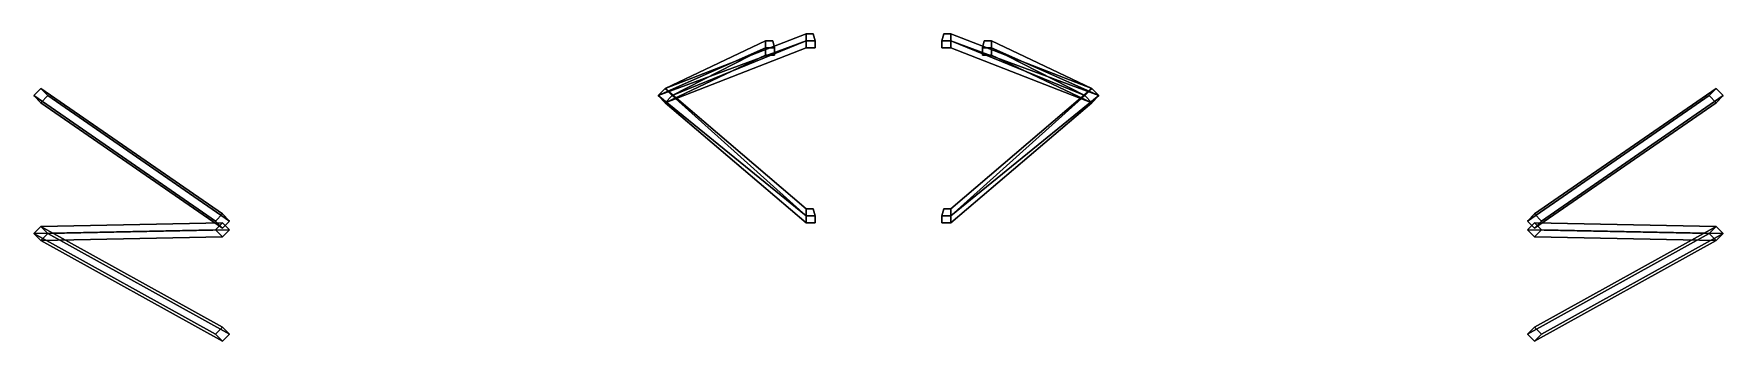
# Model space of a CAD drawing. Extents: x -4.79 to 4.79, y 1.1 to 2.84.
import ezdxf

# ---------------------------------------------------------------- set-up
doc = ezdxf.new("R2010")
doc.units = 0
doc.layers.add('SUPPORTS', color=3, linetype='CONTINUOUS')

msp = doc.modelspace()

# ---------------------------------------------------------------- linework, layer by layer
at = {"layer": 'SUPPORTS'}
for points in [[(-0.41, 2.84, 0.45), (-0.41, 2.8, 0.41), (-1.25, 2.49, 1.1), (-1.21, 2.53, 1.1)], [(-0.64, 2.8, 0.02), (-0.64, 2.76, -0.02), (-1.25, 2.49, 1.1), (-1.21, 2.53, 1.1)], [(-0.41, 2.8, 0.41), (-0.41, 2.76, 0.45), (-1.21, 2.45, 1.1), (-1.25, 2.49, 1.1)], [(-0.41, 2.8, 0.49), (-0.41, 2.84, 0.45), (-1.21, 2.53, 1.1), (-1.17, 2.49, 1.1)], [(-0.64, 2.76, 0.06), (-0.64, 2.8, 0.02), (-1.21, 2.53, 1.1), (-1.17, 2.49, 1.1)], [(-0.41, 2.76, 0.45), (-0.41, 2.8, 0.49), (-1.17, 2.49, 1.1), (-1.21, 2.45, 1.1)], [(-0.64, 2.76, -0.02), (-0.64, 2.8, 0.02), (-0.6, 2.8, 0.02), (-0.59, 2.76, -0.02)], [(-0.64, 2.8, 0.02), (-0.64, 2.76, 0.06), (-0.59, 2.76, 0.06), (-0.6, 2.8, 0.02)], [(-0.41, 2.8, 0.41), (-0.41, 2.84, 0.45), (-0.37, 2.84, 0.45), (-0.36, 2.8, 0.41)], [(-0.41, 2.84, 0.45), (-0.41, 2.8, 0.49), (-0.36, 2.8, 0.49), (-0.37, 2.84, 0.45)], [(-0.41, 2.8, 0.49), (-0.41, 2.76, 0.45), (-0.36, 2.76, 0.45), (-0.36, 2.8, 0.49)], [(-0.41, 2.76, 0.45), (-0.41, 2.8, 0.41), (-0.36, 2.8, 0.41), (-0.36, 2.76, 0.45)], [(0.41, 2.8, 0.49), (0.41, 2.84, 0.45), (0.37, 2.84, 0.45), (0.36, 2.8, 0.49)], [(0.41, 2.84, 0.45), (0.41, 2.8, 0.41), (0.36, 2.8, 0.41), (0.37, 2.84, 0.45)], [(0.41, 2.8, 0.41), (0.41, 2.76, 0.45), (0.36, 2.76, 0.45), (0.36, 2.8, 0.41)], [(0.41, 2.76, 0.45), (0.41, 2.8, 0.49), (0.36, 2.8, 0.49), (0.36, 2.76, 0.45)], [(0.41, 2.8, 0.41), (0.41, 2.84, 0.45), (1.21, 2.53, 1.1), (1.25, 2.49, 1.1)], [(0.41, 2.84, 0.45), (0.41, 2.8, 0.49), (1.17, 2.49, 1.1), (1.21, 2.53, 1.1)], [(0.41, 2.8, 0.49), (0.41, 2.76, 0.45), (1.21, 2.45, 1.1), (1.17, 2.49, 1.1)], [(0.41, 2.76, 0.45), (0.41, 2.8, 0.41), (1.25, 2.49, 1.1), (1.21, 2.45, 1.1)], [(0.64, 2.76, 0.06), (0.64, 2.8, 0.02), (0.6, 2.8, 0.02), (0.59, 2.76, 0.06)], [(0.64, 2.8, 0.02), (0.64, 2.76, -0.02), (0.59, 2.76, -0.02), (0.6, 2.8, 0.02)], [(0.64, 2.76, -0.02), (0.64, 2.8, 0.02), (1.21, 2.53, 1.1), (1.25, 2.49, 1.1)], [(0.64, 2.8, 0.02), (0.64, 2.76, 0.06), (1.17, 2.49, 1.1), (1.21, 2.53, 1.1)], [(-0.64, 2.76, -0.02), (-0.64, 2.72, 0.02), (-1.21, 2.45, 1.1), (-1.25, 2.49, 1.1)], [(-0.64, 2.72, 0.02), (-0.64, 2.76, 0.06), (-1.17, 2.49, 1.1), (-1.21, 2.45, 1.1)], [(-0.64, 2.76, 0.06), (-0.64, 2.72, 0.02), (-0.59, 2.72, 0.02), (-0.59, 2.76, 0.06)], [(-0.64, 2.72, 0.02), (-0.64, 2.76, -0.02), (-0.59, 2.76, -0.02), (-0.59, 2.72, 0.02)], [(0.64, 2.76, -0.02), (0.64, 2.72, 0.02), (0.59, 2.72, 0.02), (0.59, 2.76, -0.02)], [(0.64, 2.72, 0.02), (0.64, 2.76, 0.06), (0.59, 2.76, 0.06), (0.59, 2.72, 0.02)], [(0.64, 2.76, 0.06), (0.64, 2.72, 0.02), (1.21, 2.45, 1.1), (1.17, 2.49, 1.1)], [(0.64, 2.72, 0.02), (0.64, 2.76, -0.02), (1.25, 2.49, 1.1), (1.21, 2.45, 1.1)], [(-3.72, 1.82, -0.39), (-3.76, 1.78, -0.39), (-4.79, 2.49, 1.22), (-4.75, 2.53, 1.22)], [(-3.68, 1.78, -0.39), (-3.72, 1.82, -0.39), (-4.75, 2.53, 1.22), (-4.71, 2.49, 1.22)], [(-0.41, 1.85, 0.45), (-0.41, 1.81, 0.41), (-1.25, 2.49, 1.1), (-1.21, 2.53, 1.1)], [(-0.41, 1.81, 0.49), (-0.41, 1.85, 0.45), (-1.21, 2.53, 1.1), (-1.17, 2.49, 1.1)], [(0.41, 1.81, 0.41), (0.41, 1.85, 0.45), (1.21, 2.53, 1.1), (1.25, 2.49, 1.1)], [(0.41, 1.85, 0.45), (0.41, 1.81, 0.49), (1.17, 2.49, 1.1), (1.21, 2.53, 1.1)], [(3.72, 1.82, -0.39), (3.68, 1.78, -0.39), (4.71, 2.49, 1.22), (4.75, 2.53, 1.22)], [(3.76, 1.78, -0.39), (3.72, 1.82, -0.39), (4.75, 2.53, 1.22), (4.79, 2.49, 1.22)], [(-3.76, 1.78, -0.39), (-3.72, 1.74, -0.39), (-4.75, 2.45, 1.22), (-4.79, 2.49, 1.22)], [(-3.72, 1.74, -0.39), (-3.68, 1.78, -0.39), (-4.71, 2.49, 1.22), (-4.75, 2.45, 1.22)], [(-0.41, 1.81, 0.41), (-0.41, 1.77, 0.45), (-1.21, 2.45, 1.1), (-1.25, 2.49, 1.1)], [(-0.41, 1.77, 0.45), (-0.41, 1.81, 0.49), (-1.17, 2.49, 1.1), (-1.21, 2.45, 1.1)], [(0.41, 1.81, 0.49), (0.41, 1.77, 0.45), (1.21, 2.45, 1.1), (1.17, 2.49, 1.1)], [(0.41, 1.77, 0.45), (0.41, 1.81, 0.41), (1.25, 2.49, 1.1), (1.21, 2.45, 1.1)], [(3.68, 1.78, -0.39), (3.72, 1.74, -0.39), (4.75, 2.45, 1.22), (4.71, 2.49, 1.22)], [(3.72, 1.74, -0.39), (3.76, 1.78, -0.39), (4.79, 2.49, 1.22), (4.75, 2.45, 1.22)], [(-0.41, 1.81, 0.41), (-0.41, 1.85, 0.45), (-0.37, 1.85, 0.45), (-0.36, 1.81, 0.41)], [(-0.41, 1.85, 0.45), (-0.41, 1.81, 0.49), (-0.36, 1.81, 0.49), (-0.37, 1.85, 0.45)], [(0.41, 1.81, 0.49), (0.41, 1.85, 0.45), (0.37, 1.85, 0.45), (0.36, 1.81, 0.49)], [(0.41, 1.85, 0.45), (0.41, 1.81, 0.41), (0.36, 1.81, 0.41), (0.37, 1.85, 0.45)], [(-3.72, 1.77, -0.39), (-3.76, 1.73, -0.39), (-4.79, 1.71, 1.22), (-4.75, 1.75, 1.22)], [(-3.72, 1.18, -0.39), (-3.76, 1.14, -0.39), (-4.79, 1.71, 1.22), (-4.75, 1.75, 1.22)], [(-3.76, 1.73, -0.39), (-3.72, 1.69, -0.39), (-4.75, 1.67, 1.22), (-4.79, 1.71, 1.22)], [(-3.68, 1.73, -0.39), (-3.72, 1.77, -0.39), (-4.75, 1.75, 1.22), (-4.71, 1.71, 1.22)], [(-3.68, 1.14, -0.39), (-3.72, 1.18, -0.39), (-4.75, 1.75, 1.22), (-4.71, 1.71, 1.22)], [(-3.72, 1.69, -0.39), (-3.68, 1.73, -0.39), (-4.71, 1.71, 1.22), (-4.75, 1.67, 1.22)], [(-0.41, 1.81, 0.49), (-0.41, 1.77, 0.45), (-0.36, 1.77, 0.45), (-0.36, 1.81, 0.49)], [(-0.41, 1.77, 0.45), (-0.41, 1.81, 0.41), (-0.36, 1.81, 0.41), (-0.36, 1.77, 0.45)], [(0.41, 1.81, 0.41), (0.41, 1.77, 0.45), (0.36, 1.77, 0.45), (0.36, 1.81, 0.41)], [(0.41, 1.77, 0.45), (0.41, 1.81, 0.49), (0.36, 1.81, 0.49), (0.36, 1.77, 0.45)], [(3.72, 1.77, -0.39), (3.68, 1.73, -0.39), (4.71, 1.71, 1.22), (4.75, 1.75, 1.22)], [(3.72, 1.18, -0.39), (3.68, 1.14, -0.39), (4.71, 1.71, 1.22), (4.75, 1.75, 1.22)], [(3.68, 1.73, -0.39), (3.72, 1.69, -0.39), (4.75, 1.67, 1.22), (4.71, 1.71, 1.22)], [(3.76, 1.73, -0.39), (3.72, 1.77, -0.39), (4.75, 1.75, 1.22), (4.79, 1.71, 1.22)], [(3.76, 1.14, -0.39), (3.72, 1.18, -0.39), (4.75, 1.75, 1.22), (4.79, 1.71, 1.22)], [(3.72, 1.69, -0.39), (3.76, 1.73, -0.39), (4.79, 1.71, 1.22), (4.75, 1.67, 1.22)], [(-3.76, 1.14, -0.39), (-3.72, 1.1, -0.39), (-4.75, 1.67, 1.22), (-4.79, 1.71, 1.22)], [(-3.72, 1.1, -0.39), (-3.68, 1.14, -0.39), (-4.71, 1.71, 1.22), (-4.75, 1.67, 1.22)], [(3.68, 1.14, -0.39), (3.72, 1.1, -0.39), (4.75, 1.67, 1.22), (4.71, 1.71, 1.22)], [(3.72, 1.1, -0.39), (3.76, 1.14, -0.39), (4.79, 1.71, 1.22), (4.75, 1.67, 1.22)]]:
    msp.add_3dface(points, dxfattribs=at)

doc.saveas('drawing.dxf')
